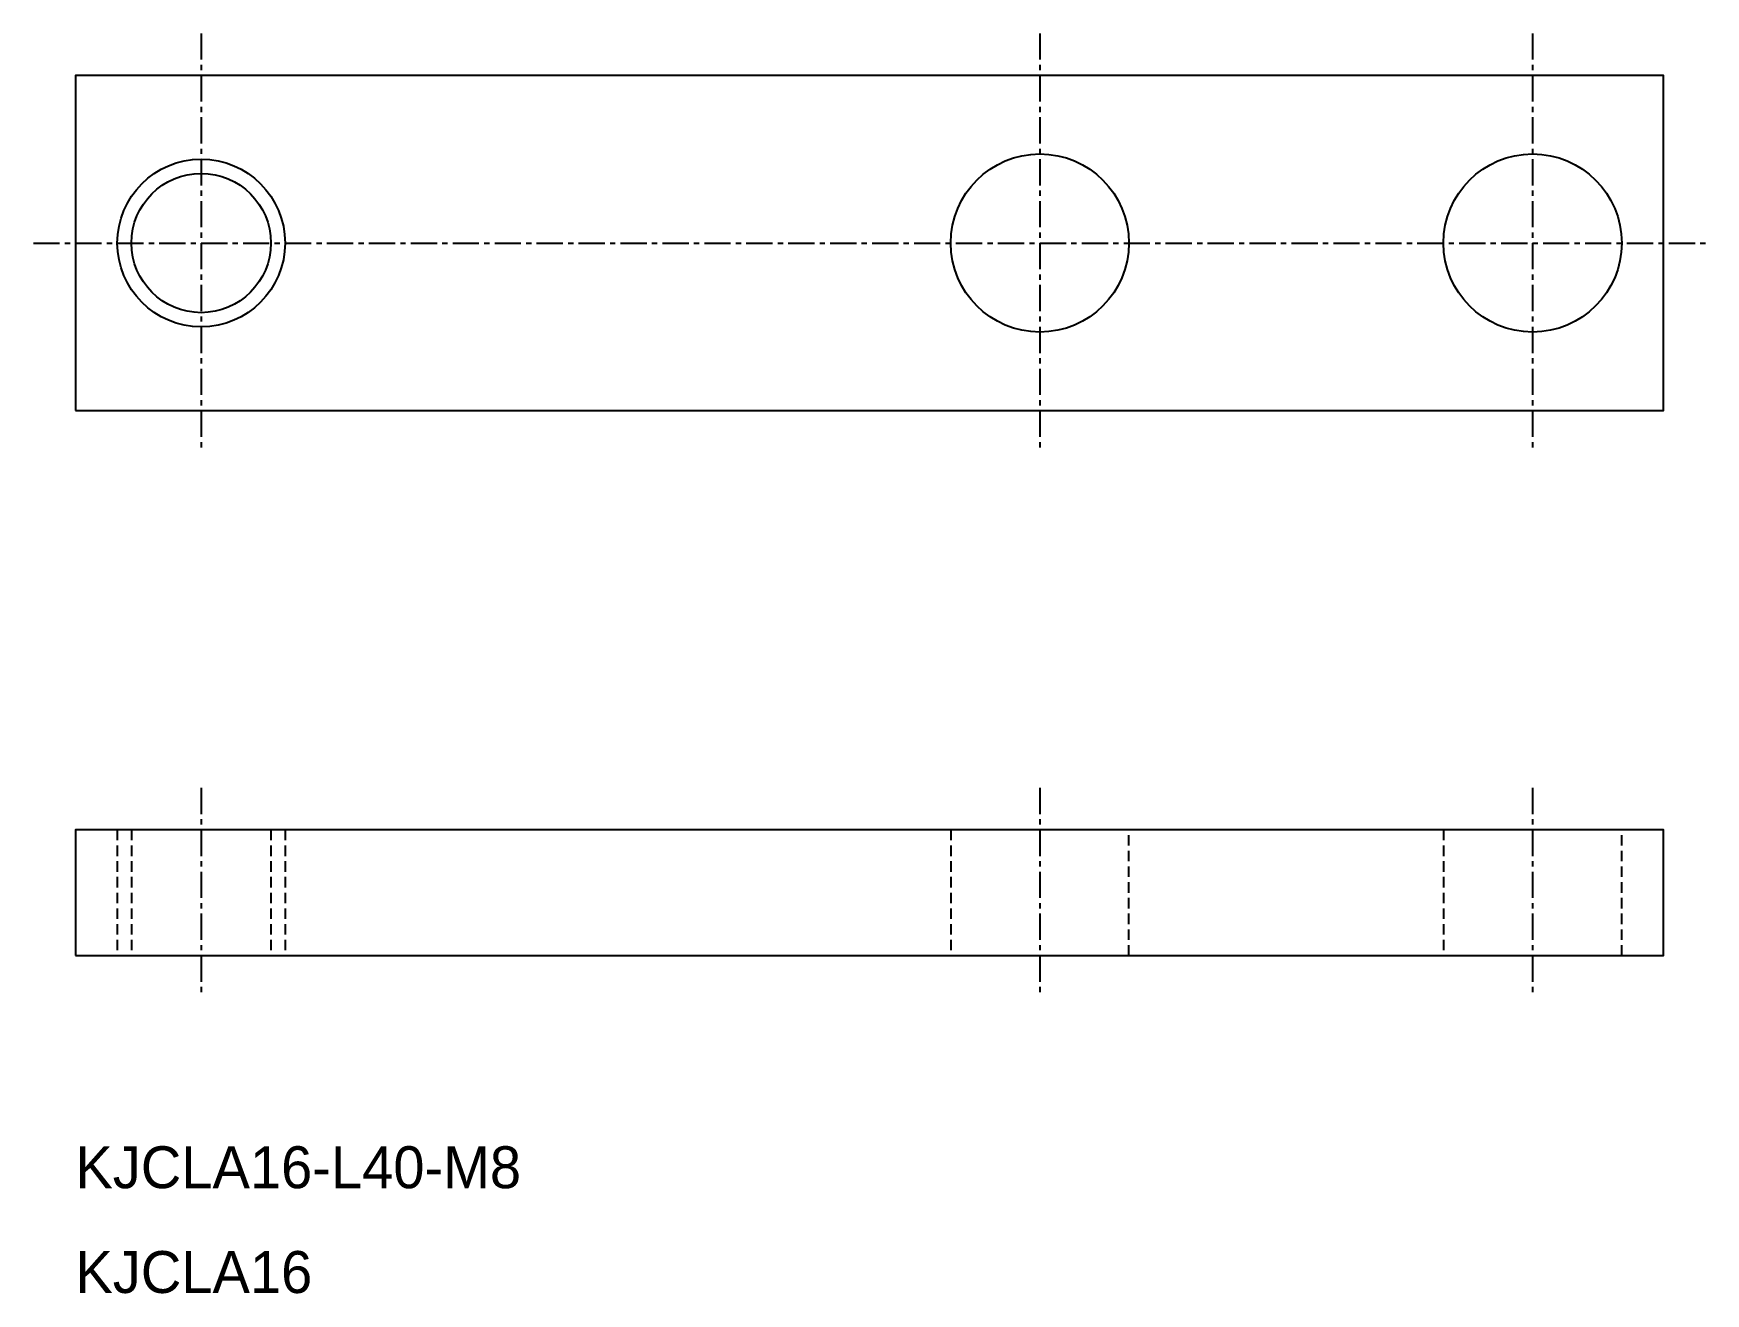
# Model space of a CAD drawing. Extents: x -793.4 to -713.6, y -1189.6 to -1129.5.
import ezdxf

# ---------------------------------------------------------------- set-up
doc = ezdxf.new("R2010")
doc.units = 0
doc.linetypes.add('CENTER', pattern=[2, 1.25, -0.25, 0.25, -0.25])
doc.linetypes.add('DASHED', pattern=[0.75, 0.5, -0.25])
doc.layers.get('0').update_dxf_attribs({"linetype": 'CONTINUOUS'})
doc.layers.add('CENTER', color=1, linetype='CENTER')

msp = doc.modelspace()

# ---------------------------------------------------------------- linework, layer by layer
at = {"color": 3, "linetype": 'DASHED'}
for p, q in [((-789.368, -1167.466), (-789.368, -1173.466)), ((-788.692, -1167.466), (-788.692, -1173.466)), ((-782.045, -1167.466), (-782.045, -1173.466)), ((-781.368, -1167.466), (-781.368, -1173.466)), ((-749.618, -1167.466), (-749.618, -1173.466)), ((-741.118, -1173.466), (-741.118, -1167.466)), ((-726.118, -1167.466), (-726.118, -1173.466)), ((-717.618, -1173.466), (-717.618, -1167.466))]:
    msp.add_line(p, q, dxfattribs=at)
at = {"color": 7, "linetype": 'CONTINUOUS'}
for points in [[(-791.368, -1147.466), (-715.618, -1147.466), (-715.618, -1131.466), (-791.368, -1131.466)], [(-791.368, -1173.466), (-715.618, -1173.466), (-715.618, -1167.466), (-791.368, -1167.466)]]:
    msp.add_lwpolyline(points, close=True, dxfattribs=at)
at = {"color": 3, "linetype": 'CONTINUOUS'}
msp.add_circle((-785.368, -1139.466), 4, dxfattribs=at)
at = {"color": 7, "linetype": 'CONTINUOUS'}
for centre, radius in [((-745.368, -1139.466), 4.25), ((-721.868, -1139.466), 4.25), ((-785.368, -1139.466), 3.324)]:
    msp.add_circle(centre, radius, dxfattribs=at)
at = {"layer": 'CENTER', "color": 1, "linetype": 'CENTER'}
for p, q in [((-785.368, -1129.466), (-785.368, -1149.466)), ((-745.368, -1129.466), (-745.368, -1149.466)), ((-721.868, -1129.466), (-721.868, -1149.466)), ((-793.368, -1139.466), (-713.618, -1139.466)), ((-785.368, -1165.466), (-785.368, -1175.466)), ((-745.368, -1165.466), (-745.368, -1175.466)), ((-721.868, -1165.466), (-721.868, -1175.466))]:
    msp.add_line(p, q, dxfattribs=at)

# ---------------------------------------------------------------- texts
for s, p in [('KJCLA16-L40-M8', (-791.368, -1184.567)), ('KJCLA16', (-791.368, -1189.567))]:
    msp.add_text(s, height=2).set_placement(p)

doc.saveas('drawing.dxf')
